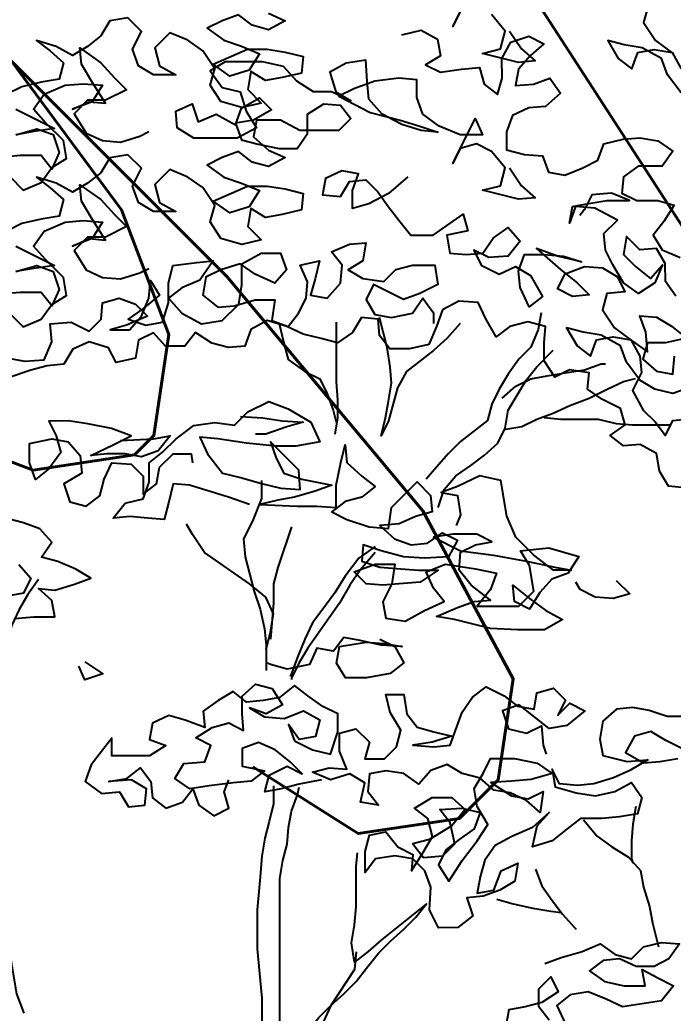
# Model space of a CAD drawing. Header units: millimetres. Extents: x 684983 to 685377, y 990360 to 990509.
# Drawn here: x 685069.452 to 685069.861, y 990431.133 to 990431.755 of the extents above; entities that cross this region are included whole.
import ezdxf

# ---------------------------------------------------------------- set-up
doc = ezdxf.new("R2010")
doc.units = ezdxf.units.MM
doc.layers.add('GRID LEVELS', color=7, linetype='Continuous', lineweight=13)
doc.layers.add('MAHAGONY', color=7, linetype='Continuous')
doc.styles.get("Standard").update_dxf_attribs({"font": 'RomanS'})

# ---------------------------------------------------------------- blocks, each defined once
blk = doc.blocks.new('TREE30')
at = {"color": 3, "flags": 128}
for points in [[(0.28217, 2.91517), (0.27918, 2.90416), (0.2872, 2.89215), (0.29922, 2.88316)], [(0.30424, 2.85714), (0.29523, 2.86914), (0.29121, 2.88015), (0.27819, 2.88714), (0.26618, 2.88913), (0.25517, 2.89212), (0.26219, 2.88012), (0.2712, 2.87312), (0.2752, 2.88414), (0.2862, 2.88615), (0.29821, 2.88416), (0.30423, 2.87315)], [(0.18953, 2.89847), (0.19755, 2.88646), (0.20656, 2.87847), (0.19555, 2.87746), (0.17153, 2.88344), (0.18353, 2.88645), (0.18653, 2.89846), (0.17751, 2.90947)], [(0.15649, 2.91145), (0.15149, 2.90144), (0.16648, 2.93147)], [(0.02838, 2.91033), (0.03939, 2.90534), (0.02839, 2.89932), (0.01738, 2.90231), (0.00836, 2.90931), (-0.00264, 2.9053), (-0.01265, 2.90028), (-0.00163, 2.89229), (0.01039, 2.8883), (0.0224, 2.8833), (0.0154, 2.87229), (0.0024, 2.86827), (-0.00862, 2.87627), (0.01439, 2.8863), (0.0274, 2.88631), (0.03941, 2.88432), (0.05143, 2.88133), (0.05044, 2.87032), (0.03743, 2.8673), (0.02642, 2.86529), (0.01641, 2.87129), (0.01442, 2.85927), (0.02343, 2.85027), (0.01042, 2.84726), (-0.00359, 2.85125), (-0.01061, 2.86225), (-0.00762, 2.87327), (-0.01563, 2.88527), (-0.02565, 2.89227), (-0.03766, 2.89726), (-0.04766, 2.88724), (-0.04465, 2.87523), (-0.03363, 2.86924), (-0.04865, 2.86922), (-0.05866, 2.87522), (-0.06267, 2.88623), (-0.05668, 2.89824), (-0.0657, 2.90724), (-0.07771, 2.90523), (-0.0837, 2.89521), (-0.0927, 2.8882), (-0.10271, 2.88219), (-0.11372, 2.88818), (-0.12673, 2.89217), (-0.11772, 2.88518), (-0.10871, 2.87718), (-0.1117, 2.86616), (-0.12371, 2.86415), (-0.13671, 2.86114), (-0.14672, 2.85612)], [(-0.1407, 2.84612), (-0.11467, 2.83313), (-0.12868, 2.83112), (-0.14069, 2.82911)], [(-0.14069, 2.82911), (-0.12668, 2.83312), (-0.11567, 2.82913), (-0.11165, 2.81712), (-0.11665, 2.80611), (-0.12366, 2.81511), (-0.13767, 2.8151), (-0.14868, 2.81409)], [(-0.14467, 2.80108), (-0.13565, 2.79208), (-0.12365, 2.7971), (-0.11665, 2.80711), (-0.10665, 2.81312), (-0.10866, 2.82513), (-0.12068, 2.83713), (-0.12869, 2.84613), (-0.1217, 2.85615), (-0.10769, 2.86216), (-0.09568, 2.86318), (-0.08267, 2.86219), (-0.08967, 2.85117), (-0.10267, 2.84616), (-0.09167, 2.85117), (-0.08066, 2.85018), (-0.08968, 2.86418), (-0.09669, 2.87619), (-0.09771, 2.8872), (-0.08368, 2.8772), (-0.07467, 2.8672), (-0.06665, 2.8592), (-0.08066, 2.85218), (-0.09267, 2.85217), (-0.10167, 2.84315), (-0.09365, 2.83015), (-0.08264, 2.82516), (-0.07062, 2.82417), (-0.05762, 2.82818), (-0.05162, 2.83119)], [(0.11739, 2.89592), (0.13039, 2.89893), (0.14141, 2.89294), (0.14342, 2.88193), (0.13342, 2.87592), (0.14343, 2.87092), (0.15744, 2.87294), (0.16945, 2.87395), (0.17246, 2.86294), (0.18148, 2.85594), (0.18447, 2.86696), (0.18446, 2.87997), (0.19045, 2.89098), (0.20246, 2.895), (0.21247, 2.89), (0.20347, 2.88199), (0.19547, 2.87297), (0.19348, 2.86196), (0.20549, 2.86297), (0.2165, 2.86699), (0.22351, 2.85698), (0.21351, 2.84797), (0.2025, 2.84696), (0.1915, 2.84194), (0.1875, 2.83093), (0.18752, 2.81892), (0.19953, 2.81593), (0.21154, 2.81494), (0.21555, 2.80393), (0.22656, 2.80194), (0.23857, 2.80696), (0.24857, 2.81197), (0.25257, 2.82298), (0.26557, 2.826), (0.27658, 2.82701), (0.2886, 2.82502), (0.29861, 2.81802), (0.29161, 2.808), (0.2756, 2.80799), (0.2656, 2.80097), (0.26461, 2.78996), (0.27462, 2.78497), (0.28863, 2.78498), (0.29964, 2.78199), (0.29265, 2.77097), (0.28565, 2.76196), (0.29166, 2.75196), (0.30368, 2.74696)], [(0.30682, 2.59284), (0.29581, 2.59383), (0.2898, 2.60383), (0.28779, 2.61584), (0.27677, 2.62183), (0.26576, 2.62082), (0.25675, 2.62782), (0.26675, 2.63484), (0.26374, 2.64584), (0.25172, 2.65184), (0.24171, 2.65883), (0.2427, 2.66984), (0.22969, 2.67183), (0.21968, 2.66682), (0.21267, 2.67782), (0.21265, 2.68983), (0.21365, 2.70084), (0.20163, 2.70383), (0.18962, 2.70082), (0.18062, 2.69381), (0.17361, 2.70581), (0.16859, 2.71681), (0.15558, 2.7178), (0.14458, 2.71179), (0.14058, 2.70078), (0.13559, 2.68876), (0.12258, 2.68575), (0.10957, 2.68573), (0.10256, 2.69474), (0.10155, 2.70574), (0.09054, 2.70673), (0.08454, 2.69672), (0.07454, 2.68971), (0.06353, 2.6927), (0.05151, 2.69569), (0.0405, 2.70068), (0.02748, 2.70468), (0.01648, 2.69866), (0.01249, 2.68765), (0.00148, 2.68664), (-0.00953, 2.68963), (-0.02055, 2.69662), (-0.02755, 2.68761), (-0.04056, 2.6876), (-0.04857, 2.6966), (-0.05858, 2.69159), (-0.06057, 2.67957), (-0.07358, 2.67656), (-0.07859, 2.68656), (-0.0916, 2.69055), (-0.10261, 2.68554), (-0.1086, 2.67553), (-0.11961, 2.67452), (-0.13062, 2.6715), (-0.14563, 2.66648)], [(-0.14564, 2.6795), (-0.13463, 2.6775), (-0.12162, 2.67852), (-0.11663, 2.69053), (-0.11764, 2.70254), (-0.10363, 2.70355), (-0.09161, 2.69756), (-0.08361, 2.70557), (-0.08262, 2.71658), (-0.07161, 2.7196), (-0.0606, 2.7156), (-0.05259, 2.7076), (-0.06659, 2.70159), (-0.0776, 2.69857), (-0.06459, 2.69859), (-0.05659, 2.7076), (-0.0516, 2.71962), (-0.05061, 2.73163), (-0.04459, 2.72162), (-0.05559, 2.71261), (-0.0656, 2.70559), (-0.05358, 2.7016), (-0.04257, 2.70361), (-0.03858, 2.71663), (-0.03859, 2.72964), (-0.0356, 2.74165), (-0.01959, 2.74367), (-0.00858, 2.74468), (-0.01758, 2.73166), (-0.02958, 2.72664), (-0.03859, 2.71963), (-0.02957, 2.70963), (-0.01655, 2.70263), (-0.00254, 2.70465), (0.00846, 2.71567), (0.01045, 2.72868), (0.01043, 2.74269), (0.02344, 2.74971), (0.03645, 2.74972), (0.04046, 2.73872), (0.03247, 2.7297), (0.01945, 2.73569), (0.00943, 2.74269), (-0.00357, 2.73868), (-0.01358, 2.73366), (-0.01557, 2.72165), (-0.00555, 2.71365), (0.00546, 2.71466), (0.01946, 2.71868), (0.03248, 2.71869), (0.03049, 2.70468), (0.0415, 2.70068), (0.0485, 2.7097), (0.05349, 2.71971), (0.05448, 2.73072), (0.04947, 2.74173), (0.06248, 2.74474), (0.05949, 2.73273), (0.05649, 2.72172), (0.0675, 2.71972), (0.0765, 2.72974), (0.07749, 2.74175), (0.07048, 2.75075), (0.08248, 2.75577), (0.09349, 2.75678), (0.0915, 2.74477), (0.0815, 2.73875), (0.09151, 2.73276), (0.10553, 2.73077), (0.11353, 2.73878), (0.12453, 2.7418), (0.13954, 2.74181), (0.14156, 2.7288), (0.12955, 2.72278), (0.11855, 2.71877), (0.09852, 2.72876), (0.09353, 2.71875), (0.09954, 2.70874), (0.11055, 2.70675), (0.12456, 2.70977), (0.13156, 2.71978), (0.13857, 2.70978), (0.13858, 2.70278)], [(0.18953, 2.80691), (0.19755, 2.79491), (0.20656, 2.78691), (0.19555, 2.7859), (0.17153, 2.79188), (0.18353, 2.79489), (0.18653, 2.80691), (0.17751, 2.81791), (0.16749, 2.8229), (0.15649, 2.81989), (0.15149, 2.80988), (0.16648, 2.83992), (0.17149, 2.82891), (0.15648, 2.8289), (0.14246, 2.83489), (0.13145, 2.84289), (0.12743, 2.85389), (0.12742, 2.8659), (0.11541, 2.86689), (0.0994, 2.86488), (0.08539, 2.85986), (0.07539, 2.85485), (0.09642, 2.84386), (0.11644, 2.83887), (0.12945, 2.83488), (0.14147, 2.83089), (0.13045, 2.83188), (0.11744, 2.83587), (0.10442, 2.84286), (0.09541, 2.85286), (0.09439, 2.86487), (0.09338, 2.87888), (0.08037, 2.87687), (0.06937, 2.87085), (0.07338, 2.85785), (0.0834, 2.85185), (0.07038, 2.85784), (0.05837, 2.85783), (0.04735, 2.86483), (0.03834, 2.87483), (0.02432, 2.87782), (-0.0007, 2.8778), (-0.0107, 2.87178), (-0.00268, 2.86078), (0.00933, 2.85779), (0.01334, 2.84478), (0.02036, 2.83378), (0.00736, 2.82676), (-0.02167, 2.82673), (-0.03269, 2.83373), (-0.0337, 2.84474), (-0.02269, 2.84975), (-0.01868, 2.83775), (-0.00667, 2.84276), (0.00635, 2.83577), (0.01034, 2.84678), (0.02234, 2.8538), (0.03036, 2.8458), (0.01835, 2.83878), (0.00635, 2.83677), (0.01036, 2.82576), (0.02137, 2.82277), (0.03539, 2.81978), (0.0474, 2.81979), (0.05439, 2.82981), (0.05438, 2.84282), (0.06538, 2.84983), (0.07639, 2.84884), (0.08341, 2.83984), (0.07541, 2.83183), (0.04939, 2.8318), (0.03637, 2.8388), (0.02036, 2.83878), (0.01836, 2.82777), (0.02838, 2.81877), (0.03939, 2.81378), (0.02839, 2.80776), (0.01738, 2.81076), (0.00836, 2.81775), (-0.00264, 2.81374), (-0.01265, 2.80873), (-0.00163, 2.80073), (0.01039, 2.79674), (0.0224, 2.79174), (0.0154, 2.78073), (0.0024, 2.77671), (-0.00862, 2.78471), (0.01439, 2.79474), (0.0274, 2.79475), (0.03941, 2.79276), (0.05143, 2.78977), (0.05044, 2.77876), (0.03743, 2.77574), (0.02642, 2.77373), (0.01641, 2.77973), (0.01442, 2.76772), (0.02343, 2.75872), (0.01042, 2.7557), (-0.00359, 2.75969), (-0.01061, 2.7707), (-0.00762, 2.78171), (-0.01563, 2.79371), (-0.02565, 2.80071), (-0.03766, 2.8057), (-0.04766, 2.79568), (-0.04465, 2.78368), (-0.03363, 2.77768), (-0.04865, 2.77767), (-0.05866, 2.78366), (-0.06267, 2.79467), (-0.05668, 2.80669), (-0.0657, 2.81568), (-0.07771, 2.81367), (-0.0837, 2.80366), (-0.0927, 2.79664), (-0.10271, 2.79063), (-0.11372, 2.79662), (-0.12673, 2.80062), (-0.11772, 2.79362), (-0.10871, 2.78562), (-0.1117, 2.77461), (-0.12371, 2.77259), (-0.13671, 2.76958), (-0.14672, 2.76457)], [(-0.1407, 2.75456), (-0.11467, 2.74158), (-0.12868, 2.73956), (-0.14069, 2.73755)], [(-0.14069, 2.73755), (-0.12668, 2.74157), (-0.11567, 2.73757), (-0.11165, 2.72557), (-0.11665, 2.71455), (-0.12366, 2.72355), (-0.13767, 2.72354), (-0.14868, 2.72253)], [(-0.14467, 2.70952), (-0.13565, 2.70052), (-0.12365, 2.70554), (-0.11665, 2.71555), (-0.10665, 2.72157), (-0.10866, 2.73358), (-0.12068, 2.74557), (-0.12869, 2.75457), (-0.1217, 2.76459), (-0.10769, 2.77061), (-0.09568, 2.77162), (-0.08267, 2.77063), (-0.08967, 2.75961), (-0.10267, 2.7546), (-0.09167, 2.75961), (-0.08066, 2.75862), (-0.08968, 2.77263), (-0.09669, 2.78463), (-0.09771, 2.79564), (-0.08368, 2.78564), (-0.07467, 2.77564), (-0.06665, 2.76764), (-0.08066, 2.76062), (-0.09267, 2.76061), (-0.10167, 2.7516), (-0.09365, 2.73859), (-0.08264, 2.7336), (-0.07062, 2.73261), (-0.05762, 2.73662), (-0.05162, 2.73963)], [(0.12148, 2.80084), (0.10847, 2.78982), (0.09547, 2.7828), (0.08446, 2.77979), (0.08445, 2.7918), (0.08845, 2.80281), (0.07743, 2.80481), (0.06643, 2.79979), (0.06444, 2.78878), (0.07645, 2.78779), (0.08245, 2.7978), (0.09345, 2.79882), (0.10147, 2.79082), (0.10848, 2.78081), (0.1155, 2.77181), (0.12351, 2.76181), (0.13853, 2.76183), (0.15853, 2.77586), (0.16154, 2.76485), (0.14753, 2.76183), (0.14955, 2.74983), (0.16056, 2.74883), (0.17156, 2.74985), (0.17856, 2.75986), (0.18856, 2.76688), (0.19658, 2.75788), (0.18858, 2.74786), (0.17557, 2.74685), (0.16556, 2.75184), (0.17057, 2.74184), (0.18259, 2.73584), (0.19359, 2.74086), (0.20361, 2.73486), (0.21163, 2.72086), (0.20262, 2.71384), (0.19661, 2.72685), (0.1956, 2.73786), (0.19959, 2.74887), (0.2126, 2.74888), (0.22561, 2.74789), (0.23763, 2.7439), (0.22161, 2.74789), (0.20759, 2.75288), (0.22362, 2.73888), (0.23464, 2.72989), (0.24265, 2.72189), (0.23164, 2.72088), (0.22163, 2.72587), (0.22662, 2.73588), (0.23963, 2.7409), (0.25164, 2.73991), (0.26166, 2.73391), (0.26667, 2.72391), (0.25466, 2.7229), (0.25167, 2.71189), (0.25969, 2.69988), (0.2717, 2.69089), (0.28172, 2.68389), (0.28071, 2.6969), (0.27669, 2.70791), (0.2877, 2.70692), (0.29772, 2.70092), (0.30773, 2.69292), (0.29372, 2.68991), (0.28171, 2.6899), (0.27872, 2.67888), (0.28774, 2.67088), (0.29875, 2.66889), (0.29974, 2.6809)], [(0.31277, 2.6609), (0.29876, 2.65588), (0.28675, 2.65887), (0.27673, 2.66487), (0.26771, 2.67687), (0.2637, 2.68788), (0.25068, 2.69487), (0.23867, 2.69686), (0.22766, 2.69985), (0.23468, 2.68785), (0.24369, 2.68085), (0.24768, 2.69187), (0.25869, 2.69388), (0.2707, 2.69189), (0.27672, 2.68088), (0.27773, 2.66987), (0.27173, 2.65786), (0.27875, 2.64485), (0.28677, 2.63686), (0.29378, 2.62785), (0.29878, 2.63787), (0.30978, 2.63888)], [(0.3007, 2.72094), (0.29369, 2.73094), (0.29367, 2.74295), (0.28766, 2.75295), (0.27665, 2.75194), (0.26764, 2.76094), (0.26565, 2.74893), (0.27366, 2.74093), (0.28368, 2.73293), (0.29167, 2.74195), (0.28668, 2.72993), (0.27568, 2.72292), (0.26566, 2.72991), (0.25865, 2.74192), (0.25363, 2.75192), (0.25262, 2.76293), (0.26162, 2.77195), (0.2466, 2.77994), (0.23359, 2.78093), (0.2296, 2.76992), (0.23159, 2.78093), (0.24259, 2.78294), (0.2546, 2.78495), (0.26962, 2.78497), (0.2576, 2.78996), (0.24459, 2.78895), (0.2396, 2.77893), (0.2366, 2.77493)], [(0.01559, 2.58156), (0.00157, 2.58655), (-0.02446, 2.59453), (-0.03547, 2.59553), (-0.03846, 2.58251), (-0.04145, 2.5715), (-0.05246, 2.57249), (-0.06447, 2.57348), (-0.07548, 2.57247), (-0.06748, 2.58248), (-0.05548, 2.5855), (-0.05148, 2.59651), (-0.0515, 2.60952), (-0.04249, 2.61654), (-0.0335, 2.62555), (-0.02149, 2.63457), (-0.00748, 2.63659), (0.00553, 2.6346), (0.01453, 2.64361), (0.02853, 2.65063), (0.04155, 2.64564), (0.05657, 2.63664), (0.06259, 2.62364), (0.04658, 2.62062), (0.03357, 2.62061), (0.01355, 2.62259), (-0.00547, 2.62558), (-0.01748, 2.62657), (-0.01247, 2.61556), (-0.00245, 2.60256), (0.01057, 2.59957), (0.02358, 2.59558), (0.03659, 2.59259), (0.04961, 2.5916), (0.04859, 2.60461), (0.02956, 2.62361), (0.03357, 2.6126), (0.03859, 2.6026), (0.0506, 2.59861), (0.07062, 2.59462), (0.05962, 2.59061), (0.04561, 2.58659), (0.0346, 2.58458), (0.02259, 2.58157), (0.04761, 2.58059), (0.06063, 2.5806), (0.07364, 2.57961), (0.07362, 2.59462), (0.07661, 2.60964), (0.0796, 2.62165), (0.08062, 2.60964), (0.09063, 2.60064), (0.09965, 2.59365), (0.09065, 2.58663), (0.07964, 2.58362), (0.07064, 2.57661), (0.08065, 2.57161), (0.09567, 2.56662), (0.10868, 2.56563), (0.11067, 2.57965), (0.12767, 2.59668), (0.13668, 2.58768), (0.13769, 2.57667), (0.12669, 2.57366), (0.11568, 2.56864), (0.10267, 2.56763), (0.11269, 2.55863), (0.1237, 2.55464), (0.13471, 2.55565), (0.14471, 2.56266), (0.15473, 2.55767), (0.14873, 2.54665), (0.13272, 2.54564), (0.11871, 2.54662), (0.10369, 2.55061), (0.09168, 2.55461), (0.09068, 2.5436), (0.1027, 2.5396), (0.11671, 2.53862), (0.12872, 2.53763), (0.14173, 2.53764), (0.12973, 2.52962), (0.11572, 2.52861), (0.10471, 2.5276), (0.0937, 2.52859), (0.08569, 2.53659), (0.09969, 2.5416), (0.11271, 2.54162), (0.11072, 2.5286), (0.10472, 2.51659), (0.10673, 2.50558), (0.11975, 2.50359), (0.13275, 2.51061), (0.14576, 2.51662), (0.13874, 2.52563), (0.13373, 2.53663), (0.14673, 2.54165), (0.16675, 2.53866), (0.18077, 2.53567), (0.17678, 2.52466), (0.16778, 2.51364), (0.1958, 2.51367), (0.2058, 2.52369), (0.20278, 2.5407), (0.19677, 2.5507), (0.21578, 2.55272), (0.23581, 2.54673), (0.22881, 2.53572), (0.2178, 2.5317), (0.2098, 2.52269), (0.20281, 2.51167), (0.1928, 2.51667), (0.19179, 2.52768), (0.2028, 2.51868), (0.21382, 2.51068), (0.22483, 2.50469), (0.21283, 2.49767), (0.19482, 2.49765), (0.1768, 2.49864), (0.15277, 2.50462), (0.14076, 2.50661), (0.15477, 2.51263), (0.16577, 2.51664), (0.17678, 2.51765), (0.16376, 2.52765), (0.15575, 2.53765), (0.15674, 2.54966), (0.16674, 2.55468), (0.17775, 2.55669), (0.16773, 2.56168), (0.15172, 2.56167), (0.13871, 2.55965), (0.15673, 2.55066), (0.17876, 2.54768), (0.20078, 2.5437), (0.2198, 2.53971), (0.23081, 2.53772), (0.2188, 2.53771), (0.20578, 2.54771), (0.19376, 2.5597), (0.18774, 2.57371), (0.18371, 2.59773), (0.1697, 2.60072), (0.15469, 2.5937), (0.14369, 2.58968), (0.1547, 2.58769), (0.15671, 2.57468), (0.15372, 2.56767)], [(0.00953, 2.6406), (0.02454, 2.63962), (0.03755, 2.63763), (0.05157, 2.63664), (0.04056, 2.63363), (0.02655, 2.62861), (0.01955, 2.6286)], [(-0.07053, 2.62452), (-0.04851, 2.62554), (-0.0375, 2.62755), (-0.0455, 2.61753), (-0.0565, 2.61352), (-0.06752, 2.61551), (-0.07953, 2.6155), (-0.09053, 2.61449), (-0.07553, 2.62151), (-0.06352, 2.62753), (-0.07654, 2.63252), (-0.09255, 2.63551), (-0.10557, 2.6375), (-0.11858, 2.63748), (-0.11357, 2.62748), (-0.11055, 2.61647), (-0.11855, 2.60546), (-0.12755, 2.59844), (-0.13156, 2.60945), (-0.13158, 2.62246), (-0.11657, 2.62548), (-0.10555, 2.62348), (-0.09754, 2.61448), (-0.09653, 2.60248), (-0.10853, 2.59546), (-0.10452, 2.58345), (-0.09351, 2.58046), (-0.0845, 2.58747), (-0.08151, 2.59849), (-0.07652, 2.6095), (-0.06351, 2.60851), (-0.05549, 2.60051), (-0.05548, 2.5885), (-0.04648, 2.59552), (-0.04449, 2.60653), (-0.03549, 2.61554), (-0.02348, 2.61555), (-0.02247, 2.60955)], [(-0.14148, 2.50535), (-0.12847, 2.50636), (-0.11446, 2.50638), (-0.11647, 2.51738), (-0.12548, 2.52538), (-0.11447, 2.52439), (-0.10146, 2.52841), (-0.09046, 2.53242), (-0.10047, 2.53842), (-0.11249, 2.54341), (-0.1235, 2.5464), (-0.1165, 2.55642), (-0.12452, 2.56542), (-0.13553, 2.56941), (-0.14754, 2.5724)], [(-0.13851, 2.54139), (-0.13049, 2.53238), (-0.13549, 2.52237), (-0.1465, 2.52036)], [(0.0638, 2.39745), (0.04879, 2.39443), (0.03678, 2.39142), (0.02577, 2.38941), (0.02876, 2.40042), (0.04077, 2.40643), (0.05078, 2.40144), (0.04277, 2.40944), (0.03275, 2.41744), (0.02174, 2.42243), (0.01073, 2.41842), (0.01074, 2.40641), (0.02576, 2.40342), (0.01676, 2.3964), (0.00475, 2.39539), (-0.01126, 2.39338), (-0.02427, 2.39136), (-0.03429, 2.39836), (-0.02829, 2.40837), (-0.01428, 2.40939), (-0.01029, 2.4204), (-0.0203, 2.42539), (-0.0093, 2.43241), (0.00171, 2.43542), (0.01172, 2.43043), (0.01071, 2.44144), (0.0107, 2.45345), (0.0197, 2.46146), (0.03071, 2.45847), (0.03773, 2.44747), (0.02672, 2.44145), (0.01571, 2.44544), (0.02572, 2.43945), (0.03874, 2.43846), (0.05174, 2.44348), (0.06276, 2.43748), (0.05977, 2.42647), (0.04876, 2.42446), (0.04174, 2.43446), (0.04576, 2.42345), (0.05777, 2.41746), (0.06979, 2.41447), (0.07478, 2.42949), (0.07476, 2.4415), (0.06475, 2.44649), (0.05474, 2.45349), (0.04572, 2.46049), (0.03572, 2.45247), (0.02471, 2.45046), (0.01371, 2.44945), (0.00469, 2.45644), (-0.00531, 2.45043), (-0.01531, 2.44341), (-0.0143, 2.43241), (-0.02732, 2.4374), (-0.03833, 2.44039), (-0.04933, 2.43538), (-0.05133, 2.42437), (-0.04031, 2.42037), (-0.05132, 2.41336), (-0.07634, 2.41333), (-0.07635, 2.42534), (-0.09034, 2.40732), (-0.09434, 2.3963), (-0.08332, 2.38831), (-0.07131, 2.38932), (-0.0653, 2.37931), (-0.05429, 2.38033), (-0.0533, 2.39134), (-0.06331, 2.39733), (-0.07832, 2.39632), (-0.06632, 2.39833), (-0.05731, 2.40534), (-0.0503, 2.39634), (-0.04929, 2.38533), (-0.04028, 2.37834), (-0.02927, 2.38235), (-0.02227, 2.39136), (-0.01826, 2.38036), (-0.00824, 2.37336), (0.00176, 2.37838), (-0.00125, 2.38938), (0.00174, 2.39739)], [(0.30598, 2.41769), (0.29397, 2.42368), (0.28395, 2.42968), (0.27295, 2.42666), (0.26695, 2.41565), (0.27897, 2.40865), (0.28998, 2.40967), (0.30198, 2.41168)], [(0.30696, 2.43971), (0.29495, 2.4397), (0.28294, 2.44369), (0.27193, 2.44568), (0.26092, 2.44467), (0.25192, 2.43665), (0.24993, 2.42464), (0.25194, 2.41363), (0.26796, 2.40965), (0.28197, 2.41066), (0.26996, 2.40364), (0.25896, 2.39863), (0.24595, 2.39461), (0.23494, 2.3936), (0.22293, 2.39459), (0.21792, 2.4046), (0.21993, 2.39259), (0.23395, 2.3886), (0.24696, 2.38661), (0.25997, 2.38962), (0.27097, 2.39564), (0.27799, 2.38563), (0.275, 2.37462), (0.26299, 2.37261), (0.25098, 2.3716), (0.23697, 2.37158), (0.22796, 2.36457), (0.21796, 2.35655), (0.20496, 2.35254), (0.20795, 2.36655), (0.21594, 2.37557), (0.20494, 2.36555), (0.19094, 2.35953), (0.17993, 2.35352), (0.17294, 2.3435), (0.16995, 2.33249), (0.16795, 2.32148), (0.17896, 2.32349), (0.18395, 2.33651), (0.19496, 2.34152), (0.19297, 2.32951), (0.18296, 2.32349), (0.17196, 2.31948), (0.16095, 2.31847), (0.16496, 2.30646), (0.15496, 2.29845), (0.14195, 2.29844), (0.13594, 2.31044), (0.13692, 2.32545), (0.13291, 2.33646), (0.1249, 2.34446), (0.11288, 2.34645), (0.09987, 2.34444), (0.09288, 2.33542), (0.09286, 2.34943), (0.09586, 2.36045), (0.10686, 2.36246), (0.11488, 2.35246), (0.12489, 2.34746), (0.1239, 2.33645), (0.1309, 2.34747), (0.13789, 2.35948), (0.13488, 2.37149), (0.12587, 2.37849), (0.13787, 2.38551), (0.15088, 2.38552), (0.1599, 2.37752), (0.1509, 2.3665), (0.13589, 2.35748), (0.12489, 2.35447), (0.1319, 2.34547), (0.14491, 2.34648), (0.15291, 2.35449), (0.1499, 2.3685), (0.14288, 2.3775), (0.15789, 2.37852), (0.16991, 2.37553), (0.16591, 2.36451), (0.15591, 2.3575), (0.14691, 2.35048), (0.14191, 2.34047), (0.14893, 2.32947), (0.15792, 2.34349), (0.16792, 2.35651), (0.17492, 2.36752), (0.1679, 2.37953), (0.16589, 2.39154), (0.17188, 2.40155), (0.17688, 2.41156), (0.19289, 2.41158), (0.20791, 2.40859), (0.21792, 2.40159), (0.20391, 2.39758), (0.1909, 2.39656), (0.17689, 2.39555), (0.19091, 2.38656), (0.20192, 2.38456), (0.21193, 2.38958), (0.20994, 2.37556), (0.20092, 2.38356), (0.18991, 2.38856), (0.1789, 2.39055), (0.16988, 2.39855), (0.15787, 2.40154), (0.14786, 2.40753), (0.13685, 2.40352), (0.12885, 2.39451), (0.11884, 2.4015), (0.10683, 2.40349), (0.09582, 2.40148), (0.09483, 2.38947), (0.10184, 2.38047), (0.08983, 2.38246), (0.09282, 2.39547), (0.08281, 2.40147), (0.0698, 2.39745), (0.05779, 2.40245), (0.06879, 2.40546), (0.0808, 2.40447), (0.07579, 2.41648), (0.07578, 2.42849), (0.08678, 2.4315), (0.0958, 2.4225), (0.09281, 2.41149), (0.10582, 2.4115), (0.11382, 2.41951), (0.11681, 2.43052), (0.10979, 2.44253), (0.10678, 2.45454), (0.11879, 2.45455), (0.1208, 2.44154), (0.12782, 2.43254), (0.13883, 2.42954), (0.15084, 2.42655), (0.13784, 2.42254), (0.12483, 2.42052), (0.13884, 2.41954), (0.14985, 2.42055), (0.15783, 2.44257), (0.16483, 2.45259), (0.17383, 2.4596), (0.18585, 2.45361), (0.19486, 2.44661), (0.20587, 2.44462), (0.20786, 2.45563), (0.21887, 2.45864), (0.22689, 2.45064), (0.22189, 2.44063), (0.22989, 2.44864), (0.2399, 2.44365), (0.2279, 2.43363), (0.21589, 2.43162), (0.19586, 2.44761), (0.18486, 2.4436), (0.18887, 2.43159), (0.20088, 2.4286), (0.21089, 2.43361), (0.2119, 2.4206), (0.21391, 2.4146)]]:
    blk.add_lwpolyline(points, dxfattribs=at)
at = {"color": 15, "flags": 128}
for points in [[(0.1566, 2.70279), (0.1476, 2.69278), (0.1386, 2.68476), (0.12059, 2.67073), (0.1146, 2.65972), (0.10861, 2.63769), (0.10362, 2.62768), (0.10661, 2.63969), (0.1086, 2.6507), (0.11059, 2.66272), (0.10958, 2.67372), (0.10757, 2.68673), (0.10255, 2.70675)], [(0.21063, 2.70985), (0.20864, 2.69884), (0.20365, 2.68682), (0.19565, 2.67881), (0.18865, 2.66879), (0.18266, 2.65878), (0.17766, 2.64877), (0.17467, 2.63775), (0.15667, 2.62372), (0.14867, 2.61571), (0.14067, 2.6067), (0.13367, 2.59868)], [(0.03549, 2.70268), (0.03851, 2.68967), (0.04152, 2.67867), (0.05254, 2.67067), (0.06255, 2.66567), (0.06756, 2.65567), (0.07158, 2.64466), (0.07359, 2.63666)], [(0.07352, 2.70372), (0.07356, 2.66368), (0.07457, 2.65167), (0.07458, 2.63966), (0.07259, 2.62865)], [(0.1417, 2.57967), (0.14569, 2.59169), (0.15369, 2.6007), (0.16369, 2.60772), (0.17269, 2.61473), (0.18169, 2.62275), (0.18668, 2.63276), (0.18868, 2.64477), (0.20067, 2.6648), (0.20766, 2.67381), (0.21866, 2.68483)], [(0.18466, 2.65278), (0.19366, 2.66079), (0.20367, 2.6658), (0.21468, 2.66782), (0.22668, 2.66983), (0.23969, 2.67184), (0.2507, 2.67586), (0.2537, 2.67586)], [(0.18568, 2.63176), (0.19769, 2.63377), (0.2077, 2.63878), (0.2187, 2.6428), (0.22971, 2.64781), (0.24271, 2.65283), (0.25472, 2.65884), (0.26572, 2.66386), (0.27373, 2.66587)], [(0.2127, 2.63979), (0.22371, 2.6388), (0.24873, 2.63882), (0.26074, 2.63583), (0.27175, 2.63484), (0.29678, 2.63486)], [(0.02358, 2.59758), (0.02359, 2.58557), (0.0176, 2.57055), (0.0116, 2.55854), (0.01262, 2.54653), (0.01563, 2.53552), (0.01864, 2.52351), (0.02266, 2.51151), (0.02567, 2.4985), (0.02668, 2.48749), (0.0267, 2.47048)], [(0.02668, 2.48449), (0.02968, 2.4965), (0.03167, 2.50851), (0.02665, 2.51952), (0.01563, 2.52852), (-0.01441, 2.54951), (-0.02243, 2.56151), (-0.02644, 2.56851)], [(0.04362, 2.56657), (0.03464, 2.53954), (0.03165, 2.52853), (0.03166, 2.51552), (0.03067, 2.50251), (0.02968, 2.4915)], [(0.09968, 2.55361), (0.08868, 2.5456), (0.07968, 2.53358), (0.07269, 2.52256), (0.06469, 2.51155), (0.05769, 2.50253), (0.0527, 2.49152), (0.04771, 2.4795), (0.04371, 2.46849), (0.04271, 2.46649)], [(0.09969, 2.54961), (0.08969, 2.53759), (0.08269, 2.52758), (0.0757, 2.51556), (0.05471, 2.48551), (0.04871, 2.4755), (0.04372, 2.46549), (0.04372, 2.46449)], [(-0.12549, 2.53139), (-0.13248, 2.52137), (-0.13848, 2.51136), (-0.14347, 2.50035), (-0.14647, 2.48933), (-0.14946, 2.47732), (-0.15245, 2.46431), (-0.15444, 2.4533), (-0.15543, 2.44028), (-0.15541, 2.41426), (-0.15439, 2.40325), (-0.15338, 2.39124), (-0.15336, 2.36522), (-0.15134, 2.35021), (-0.14833, 2.3362), (-0.14732, 2.32519), (-0.14731, 2.31318), (-0.1483, 2.30117), (-0.14628, 2.29016), (-0.14025, 2.25414), (-0.13523, 2.24113)], [(0.10274, 2.49156), (0.11276, 2.48657), (0.11877, 2.47556), (0.10977, 2.46855), (0.09376, 2.46553), (0.07975, 2.46552), (0.07373, 2.47552), (0.07572, 2.48653), (0.09374, 2.48955), (0.10575, 2.48856), (0.11776, 2.48657), (0.10375, 2.48756), (0.08973, 2.49055), (0.07872, 2.49254), (0.07172, 2.48353), (0.06071, 2.48552), (0.05572, 2.47451), (0.04071, 2.47149), (0.0297, 2.47448), (0.02769, 2.47548)], [(0.03177, 2.39342), (0.03178, 2.38141), (0.02879, 2.36939), (0.0258, 2.35838), (0.02381, 2.34637), (0.02282, 2.33236), (0.02084, 2.31033), (0.02086, 2.28431), (0.0239, 2.25129), (0.02391, 2.23627), (0.02292, 2.22226), (0.02093, 2.20925), (0.02098, 2.16021), (0.015, 2.12717), (0.01401, 2.11616), (0.01202, 2.10415), (0.01003, 2.09314), (0.00603, 2.08413)], [(0.02204, 2.08915), (0.02203, 2.10316), (0.02702, 2.11518), (0.02999, 2.14821), (0.02998, 2.16022), (0.03197, 2.17223), (0.03397, 2.18324), (0.03396, 2.19525), (0.03495, 2.20726), (0.03493, 2.21927), (0.03592, 2.23128), (0.03583, 2.33137), (0.03782, 2.34338), (0.04082, 2.35439), (0.04181, 2.3654), (0.0438, 2.37641), (0.04779, 2.38742), (0.04879, 2.39243)], [(0.27399, 2.37963), (0.272, 2.36761), (0.27101, 2.3566), (0.27102, 2.34459), (0.27202, 2.34159)], [(0.23897, 2.37059), (0.24799, 2.35958), (0.258, 2.35259), (0.26902, 2.34559), (0.27703, 2.33659), (0.27904, 2.32558), (0.28306, 2.31258), (0.28507, 2.30157), (0.28909, 2.28556)], [(0.03995, 2.20126), (0.04695, 2.21428), (0.05394, 2.2283), (0.06194, 2.23831), (0.06994, 2.24633), (0.07894, 2.25434), (0.08694, 2.26235), (0.09394, 2.27137), (0.10193, 2.28138), (0.10993, 2.2894), (0.11893, 2.29741), (0.12693, 2.30543), (0.13393, 2.31444), (0.10393, 2.29039), (0.09493, 2.28238), (0.08593, 2.27536), (0.08391, 2.28837), (0.0859, 2.30039), (0.08689, 2.3124), (0.08687, 2.33942), (0.08786, 2.34843)], [(0.20697, 2.33753), (0.21099, 2.32652), (0.218, 2.31652), (0.22501, 2.30752), (0.23303, 2.29852), (0.23403, 2.29752)], [(0.18097, 2.31749), (0.19198, 2.31449), (0.20499, 2.3115), (0.21701, 2.30951), (0.22401, 2.30852)], [(0.08692, 2.28237), (0.08593, 2.27036), (0.06994, 2.24633), (0.06494, 2.23531), (0.05695, 2.2263), (0.04795, 2.21828), (0.03694, 2.21327), (0.03294, 2.20726)]]:
    blk.add_lwpolyline(points, dxfattribs=at)
at = {"flags": 128}
for points in [[(0.26084, 2.53074), (0.26986, 2.52174), (0.25885, 2.51873), (0.24684, 2.51972), (0.23683, 2.52471), (0.23382, 2.52972)], [(-0.09441, 2.47637), (-0.08239, 2.46837), (-0.0944, 2.46436), (-0.09841, 2.47336)]]:
    blk.add_lwpolyline(points, dxfattribs=at)
at = {"color": 105, "flags": 128}
for points in [[(0.21303, 2.27448), (0.22404, 2.27849), (0.23805, 2.28251), (0.25005, 2.28753), (0.26007, 2.28053), (0.27108, 2.27754), (0.27908, 2.28555), (0.29109, 2.28856), (0.3031, 2.28757), (0.2961, 2.27756), (0.2861, 2.27255), (0.27409, 2.27253), (0.26307, 2.27753), (0.25207, 2.27652), (0.24306, 2.2695), (0.25308, 2.26251), (0.26609, 2.25952), (0.28011, 2.25953), (0.27809, 2.27054), (0.28911, 2.26454), (0.29912, 2.25955), (0.29112, 2.24953), (0.26511, 2.2455), (0.25409, 2.2505), (0.24208, 2.25549), (0.23007, 2.25348), (0.22107, 2.24646), (0.22708, 2.23346)], [(0.21607, 2.23645), (0.20906, 2.24545), (0.20905, 2.25746), (0.21705, 2.26548), (0.22206, 2.25547), (0.21106, 2.24846), (0.20005, 2.24544), (0.18904, 2.24343), (0.18705, 2.23242)]]:
    blk.add_lwpolyline(points, dxfattribs=at)

msp = doc.modelspace()

# ---------------------------------------------------------------- block references
at = {"layer": 'MAHAGONY', "color": 7, "xscale": 0.9355958136093464, "yscale": 0.9355958136093464, "zscale": 0.9355958136093464}
msp.add_blockref('TREE30', (685069.581, 990429.036, 97.59), dxfattribs=at)

# ---------------------------------------------------------------- texts
at = {"layer": 'GRID LEVELS', "width": 0.5}
msp.add_text('97.707', height=0.8, rotation=45, dxfattribs=at).set_placement((685069.62998, 990431.15777, 97.70655))

doc.saveas('drawing.dxf')
